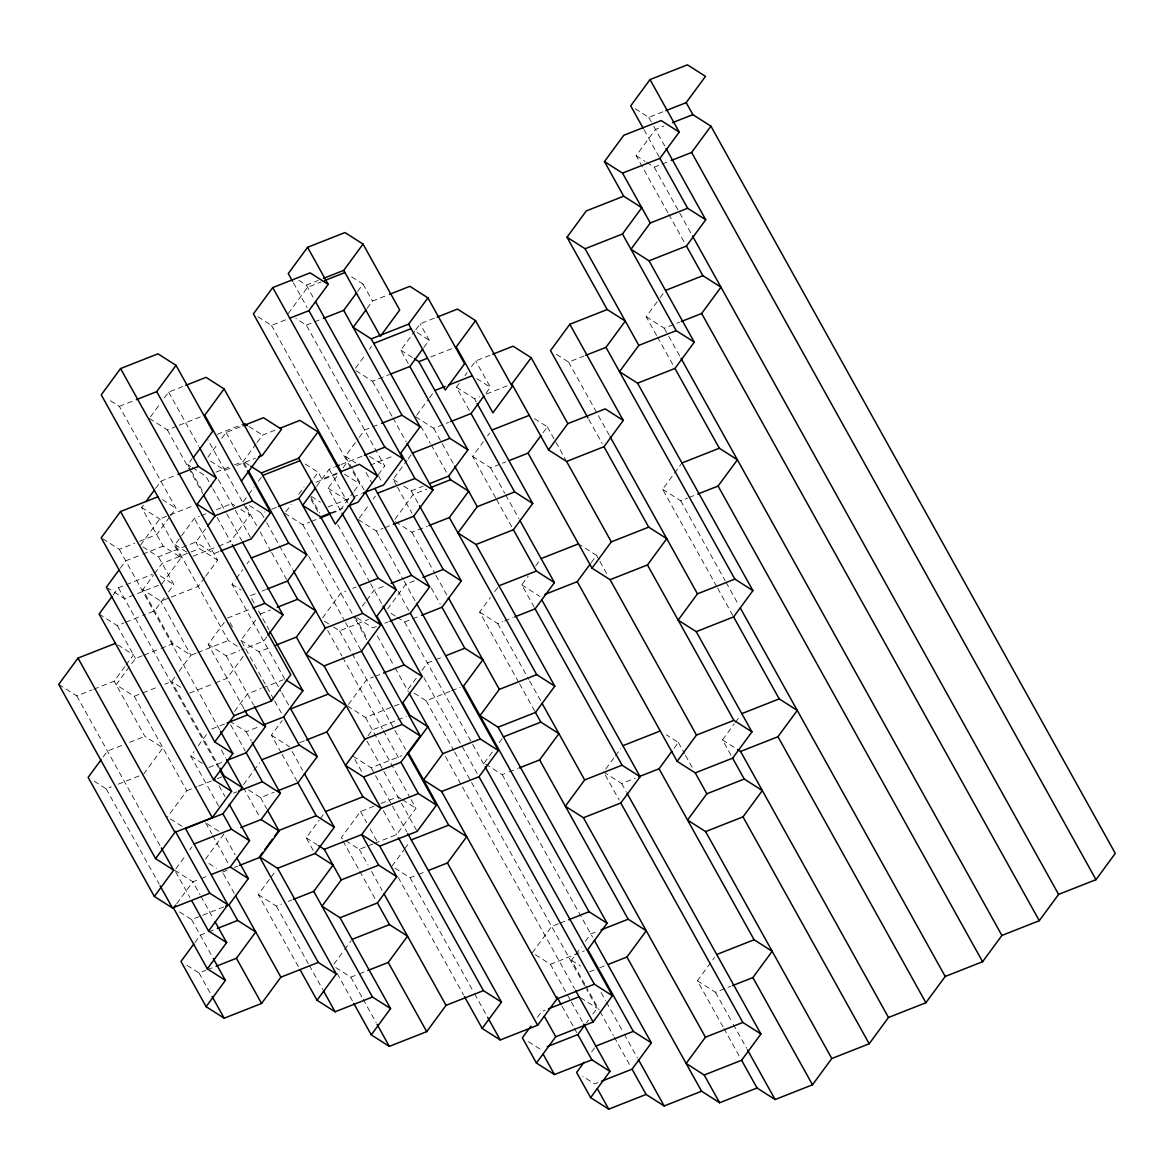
<?xml version="1.0" encoding="UTF-8"?>
<svg xmlns="http://www.w3.org/2000/svg" width="1174" height="1174" viewBox="0 0 1174 1174"><rect width="100%" height="100%" fill="white"/><g stroke="black" fill="none" stroke-linecap="round" stroke-linejoin="round"><path stroke-width="0.75" stroke-dasharray="5 3.75" d="M150.404 416.917L160.06 403.783M164.345 397.942L168.645 392.101L183.936 386.07M161.88 583.933L181.192 557.65L163.113 546.115L141.614 507.462L143.756 504.556M155.57 488.487L160.926 481.193L176.232 475.162M288.232 313.575L307.544 287.292L321.148 281.936M190.437 469.424L187.767 464.625L192.052 458.785M120.364 568.172L125.721 560.864L141.012 554.832M140.381 545.279L159.693 518.996L193.681 505.598M207.842 457.288L217.498 444.154M221.783 438.313L226.068 432.472L241.374 426.441M169.57 517.074L156.7 534.581L136.301 542.623M170.641 515.606L176.012 508.313L119.337 406.38L107.289 398.69M113.056 595.071L118.413 587.778L152.415 574.365M357.644 291.387L363.015 284.079L350.967 276.389M237.353 646.287L228.314 640.52L175.029 544.663L194.341 518.38L199.433 516.369M196.029 653.243L190.936 655.253L172.857 643.719L142.788 589.642L153.515 575.04M154.586 573.587L162.1 563.359L189.293 552.646M256.093 443.889L243.223 461.411L231.322 466.093M257.165 442.422L262.536 435.128L277.827 429.097M367.095 308.366L372.466 301.072L387.758 295.041M205.494 528.931L195.838 542.08L158.461 556.814L141.893 546.248M164.228 597.698L154.572 610.847L142.67 615.528M168.513 591.857L173.884 584.564L158.461 556.814M243.37 501.709L247.67 495.883M248.741 494.415L254.098 487.122M258.397 481.281L261.611 476.893M93.773 689.211L114.157 681.169L124.899 666.568M125.97 665.1L133.469 654.887L116.901 644.306M142.259 655.796L135.465 658.467L116.153 684.75L134.232 696.285L186.754 790.733L167.442 817.016M355.502 368.225L365.158 355.091M369.443 349.25L371.586 346.33M218.584 546.145L230.486 541.449L249.798 515.181L207.959 439.942M204.687 577.667L198.245 586.428L160.853 601.176L142.788 589.642M205.758 576.214L217.557 560.159L194.341 518.38M408.229 363.5L400.789 350.116L414.73 331.127M415.816 329.674L420.101 323.833L435.393 317.802M103.165 756.922L107.45 751.081L122.742 745.05M284.798 679.174L232.026 584.256L235.24 579.883M236.312 578.415L242.754 569.654M247.039 563.813L249.182 560.893M285.84 511.791L291.211 504.497M298.724 494.269L304.081 486.975M313.854 478.067L318.154 472.227L303.083 462.615M174.838 677.163L171.624 681.536L164.815 684.222M179.123 671.323L190.936 655.253L160.853 601.176M316.598 486.388L329.19 469.218L334.297 467.193M423.829 347.489L429.2 340.196L420.101 323.833M352.288 468.808L345.332 456.275L358.202 438.753M359.273 437.3L364.644 429.992L379.936 423.961M243.913 708.582L208.194 644.35L224.278 622.455M331.743 513.39L340.24 510.044L328.104 488.223L338.831 473.621M343.131 467.78L347.416 461.94M273.791 699.411L240.919 640.3L257.018 618.404M143.61 774.15L162.922 747.867L144.842 736.333L114.157 681.169M340.24 510.044L353.11 492.522M354.181 491.07L359.552 483.761L351.745 469.732M416.653 415.303L428.466 399.233M429.537 397.781L432.751 393.393M243.179 656.427L227.081 678.323L215.18 683.019M378.219 474.766L384.661 466.005L306.311 325.11L295.775 318.374M266.865 636.763L263.651 641.136L241.565 649.853M359.288 518.042L368.944 504.893M373.229 499.053L375.387 496.132M469.321 410.445L456.407 387.215L459.621 382.827M464.977 375.533L467.135 372.613M471.42 366.772L475.719 360.932L491.011 354.9M396.563 485.508L393.143 479.344L407.084 460.369M408.156 458.917L412.456 453.076M218.555 805.995L190.746 755.983L193.974 751.595M198.259 745.754L206.844 734.073M667.903 212.758L636.161 155.672L655.474 129.389L663.97 126.044M234.536 711.429L247.406 693.922L261.01 688.551M486.065 393.114L490.365 387.273L475.719 360.932M322.571 617.876L340.812 593.046L345.904 591.036M394.963 519.29L413.204 494.474L426.808 489.103M362.34 606.151L365.569 601.778M366.64 600.31L374.154 590.096L386.041 585.4M495.648 497.835L472.579 456.348L483.306 441.747M487.606 435.906L489.749 432.986M281.129 752.651L271.399 735.159L282.142 720.557M175.851 868.789L185.507 855.655M189.806 849.815L191.949 846.894M243.532 784.599L259.63 762.704M387.596 608.998L405.837 584.182L416.036 580.161M205.465 859.133L223.706 834.318L235.138 854.863M176.76 903.686L192.859 881.791L199.653 879.106M543.063 432.692L547.363 426.866L533.803 418.208M348.458 704.473L366.699 679.643L373.493 676.972M656.648 335.515L646.184 316.701L659.069 299.179M660.14 297.726L665.497 290.418M194.913 942.487L200.284 935.194L207.079 932.508M368.108 735.775L372.393 729.934L396.181 720.543M408.082 689.255L417.739 676.121M422.038 670.281L427.395 662.987L434.189 660.302M298.343 966.628L258.28 894.573L270.079 878.519M271.15 877.066L275.435 871.225M313.223 850.402L306.223 837.81L319.093 820.288M320.164 818.836L324.464 812.995M518.644 682.182L479.667 612.08L490.394 597.478M494.694 591.637L497.908 587.264M534.243 607.266L521.784 584.872L528.227 576.111M535.726 565.897L541.097 558.589M374.11 806.171L360.521 811.542L341.208 837.81L344.217 839.733M591.197 562.684L596.553 555.375L579.985 544.809M374.579 843.314L396.665 834.611L415.978 808.328L410.651 798.731M716.756 586.589L662.635 489.264L673.362 474.663M674.434 473.21L680.876 464.449M391.969 866.192L403.768 850.123M404.839 848.67L409.139 842.829M333.856 964.192L343.512 951.057M344.584 949.59L351.026 940.829M484.158 763.144L493.814 749.995M499.17 742.702L502.384 738.314M605.711 769.073L614.296 757.391M615.367 755.939L620.738 748.63M674.052 748.337L678.352 742.496L666.289 734.807M532.336 952.76L551.648 926.477L558.442 923.791M730.947 755.117L722.494 739.913L734.293 723.859M735.364 722.392L739.664 716.551M584.843 984.267L571.489 960.244L581.145 947.095M585.43 941.255L590.801 933.961L597.595 931.276M537.399 1017.344L541.684 1011.504L545.088 1010.168M586.413 1022.892L588.57 1019.971M592.855 1014.131L597.14 1008.29L586.648 989.418M591.623 1051.948L594.836 1047.575M723.037 1026.883L697.4 980.774L714.57 957.426M635.237 108.742L648.796 117.385L664.088 111.354M298.812 280.307L306.341 285.106L318.227 280.425M646.698 162.394L654.241 167.207L669.532 161.176M257.942 316.76L271.502 325.418L286.794 319.387M306.311 325.11L321.603 319.079M119.337 406.38L134.628 400.349M149.333 418.384L167.412 429.919L177.597 425.898M179.299 425.223L204.79 415.17M217.263 434.321L242.754 424.269M430.755 356.955L456.246 346.902M355.927 370.646L372.496 381.227L389.489 374.521M216.031 472.139L229.634 466.768M229.943 468.279L224.836 470.29L209.779 460.678M236.737 465.594L255.433 458.227M456.407 387.215L474.472 398.749L479.579 396.739M486.374 394.053L508.459 385.336M556.535 354.401L568.598 362.091L583.889 356.06M646.184 316.701L664.264 328.236L679.555 322.204M201.136 515.709L206.228 513.698M216.427 509.677L231.718 503.646L234.741 505.568M102.74 538.763L119.308 549.329L134.599 543.298M341.091 464.522L363.177 455.806M415.581 416.755L433.661 428.29L448.952 422.258M337.261 473.049L321.955 479.08L318.154 472.227M315.982 482.279L338.068 473.562M142.714 554.157L163.113 546.115M370.206 465.139L393.994 455.747M249.402 505.554L261.45 513.243L264.854 511.908M271.649 509.223L276.741 507.212M190.98 551.971L199.477 548.625L217.557 560.159M193.094 556.197L216.897 546.82M327.957 507.021L351.275 497.747M352.978 497.072L361.475 493.726M219.024 551.604L213.917 553.614L195.838 542.08L199.477 548.625M330.921 512.877L342.823 508.181M284.768 513.258L302.848 524.793L309.642 522.107M311.345 521.432L318.139 518.761M158.475 585.268L124.488 598.681L107.92 588.101M403.68 486.08L411.208 490.879L423.11 486.197M472.579 456.348L490.659 467.883L500.858 463.862M502.56 463.187L505.95 461.852M99.1 614.046L117.18 625.581L123.974 622.91M125.677 622.235L140.968 616.203M358.217 519.495L376.296 531.03L383.091 528.344M384.793 527.684L391.588 524.998M255.198 593.78L250.091 595.79L255.169 604.904M261.993 591.094L265.397 589.759M395.403 521.711L411.971 532.277L427.263 526.245M227.507 618.067L251.295 608.69M143.962 655.121L159.268 649.09M160.955 648.415L172.857 643.719M260.232 614.031L270.431 610.01M58.7 684.383L76.78 695.918L92.071 689.872M352.699 588.365L356.104 587.015M197.731 652.583L228.314 640.52M208.194 644.35L226.259 655.884L239.863 650.528M134.232 696.285L141.027 693.599M142.729 692.939L158.02 686.907M240.919 640.3L258.999 651.834L270.901 647.153M333.548 627.019L339.565 630.864L368.46 619.476M189.689 693.071L213.492 683.694M662.635 489.264L680.715 500.799L687.509 498.114M689.211 497.453L696.006 494.768M376.311 626.564L372.906 627.914L356.338 617.333M384.808 623.218L388.212 621.882M397.076 617.186L404.604 622L419.896 615.954M262.712 687.891L283.095 679.834M129.551 742.364L144.842 736.333M211.76 729.025L225.349 723.668M479.667 612.08L497.747 623.614L502.839 621.604M504.541 620.943L513.038 617.583M375.196 676.297L383.693 672.951M229.605 721.159L246.173 731.725L259.777 726.368M94.169 781.209L106.218 788.899L111.31 786.888M118.119 784.203L140.205 775.5M435.892 659.627L442.686 656.956M208.825 767.517L222.414 762.146M299.678 742.672L304.77 740.662M347.387 705.926L365.466 717.461L399.453 704.062M186.754 790.733L196.938 786.712M198.641 786.037L215.634 779.345M217.337 778.67L224.131 775.985M414.114 693.1L426.162 700.79L449.95 691.413M451.652 690.738L460.149 687.392M397.883 719.882L406.38 716.522M233.435 793.154L236.84 791.819M248.492 789.911L260.54 797.601L274.129 792.23M353.08 756.217L371.16 767.752L401.743 755.689M380.919 803.5L397.913 796.794L400.921 798.716M201.356 878.446L208.15 875.76M222.473 872.135L227.565 870.125M234.36 867.439L237.764 866.104M485.654 764.098L502.223 774.679L507.329 772.668M509.032 771.993L517.529 768.647M345.728 840.701L359.288 849.345L372.877 843.989M179.563 911.919L191.611 919.609L223.911 906.871M208.781 931.833L215.576 929.162M258.28 894.573L276.345 906.108L281.452 904.097M288.246 901.427L291.651 900.076M603.568 771.993L621.648 783.528L635.237 778.171M394.978 868.114L410.049 877.726L416.843 875.041M418.546 874.366L425.34 871.695M187.004 965.321L199.052 973.011L205.846 970.326M207.549 969.651L214.343 966.98M335.793 967.581L350.85 977.194L357.659 974.508M359.347 973.833L366.156 971.162M560.145 923.116L566.939 920.445M535.344 954.682L550.415 964.294L584.403 950.881M589.553 971.779L598.05 968.418M599.753 967.758L604.859 965.747M697.4 980.774L715.48 992.309L730.771 986.277M598.065 1082.589L594.675 1083.925L582.627 1076.235M636.161 155.672L645.201 161.44M417.152 332.506L429.2 340.196M476.805 378.615L490.365 387.273M400.789 350.116L412.837 357.806M369.59 456.392L384.661 466.005M393.143 479.344L397.663 482.235M345.332 456.275L355.869 463.011M521.784 584.872L539.864 596.407M344.481 474.149L359.552 483.761M248.976 426.47L262.536 435.128M328.104 488.223L346.183 499.757M722.494 739.913L736.054 748.572M311.389 496.455L320.429 502.223M249.255 465.256L243.223 461.411L247.597 469.277M187.767 464.625L190.775 466.548M192.287 467.501L205.832 476.16L211.966 487.166M240.758 509.413L249.798 515.181M391.045 613.342L395.565 616.233M162.452 499.654L176.012 508.313M324.508 621.251L332.037 626.065M141.614 507.462L159.693 518.996L181.192 557.65M175.029 544.663L187.077 552.352M232.026 584.256L241.066 590.023M160.324 575.906L173.884 584.564M402.433 799.67L415.978 808.328M271.399 735.159L289.479 746.693M180.664 687.304L171.624 681.536L218.79 766.387M571.489 960.244L580.528 966.011M580.572 997.724L597.14 1008.29M190.746 755.983L202.794 763.672M306.223 837.81L316.76 844.546M207.138 823.752L220.697 832.395M528.403 1041.631L540.451 1049.321M170.45 818.938L182.498 826.628M208.913 863.477L216.442 868.29M174.779 870.257L192.859 881.791L199.976 894.588M648.796 117.385L652.964 124.884M653.801 126.381L665.174 146.838M643.998 129.727L659.04 156.788M654.241 167.207L691.603 234.404M668.784 214.343L684.662 242.886M664.264 328.236L667.786 334.575M668.666 336.16L680.128 356.764M657.528 337.085L673.216 365.305M680.715 500.799L725.194 580.807M726.09 582.407L738.549 604.815M717.637 588.189L733.603 616.908M568.598 362.091L609.277 435.261M588.834 419.47L602.203 443.508M547.363 426.866L565.721 459.885M596.553 555.375L599.092 559.939M599.943 561.466L606.694 573.616M678.352 742.496L684.574 753.693M685.455 755.293L693.467 769.689M474.472 398.749L476.218 401.875M490.659 467.883L504.82 493.344M505.701 494.944L518.981 518.805M496.543 499.434L512.51 528.168M363.015 284.079L372.466 301.072M433.661 428.29L453.795 464.493M621.648 783.528L626.094 791.511M420.791 426.133L430.359 443.317M431.225 444.887L447.734 474.575M605.3 775.089L619.094 799.905M715.48 992.309L732.385 1022.715M733.28 1024.315L746.62 1048.323M372.496 381.227L392.028 416.344M392.923 417.944L406.233 441.894M723.918 1028.468L739.825 1057.084M497.747 623.614L528.784 679.438M529.665 681.023L541.199 701.759M306.341 285.106L313.781 298.504M519.539 683.782L535.476 712.457M411.208 490.879L418.546 504.086M293.412 282.846L307.162 307.573M397.414 487.049L411.971 513.214M411.971 532.277L435.011 573.719M435.892 575.304L447.411 596.025M378.468 475.852L382.724 483.483M431.298 588.027L440.206 604.038M366.053 472.579L372.231 483.688M353.154 470.363L365.349 492.288M271.502 325.418L350.879 468.177M376.296 531.03L403.24 579.486M404.105 581.057L415.625 601.763M502.223 774.679L592.577 937.16M397.942 590.933L410.298 613.166M329.19 469.218L347.944 502.912M404.604 622L484.334 765.36M601.103 992.544L605.549 1000.527M606.43 1002.126L623.321 1032.474M624.201 1034.074L637.526 1058.038M423.873 677.618L477.216 773.549M337.73 524.602L369.707 582.113M370.602 583.713L382.152 604.493M585.738 985.866L599.092 1009.904M599.987 1011.504L613.356 1035.541M614.237 1037.141L631.172 1067.577M426.162 700.79L453.751 750.421M454.646 752.02L470.657 780.827M471.552 782.427L585.767 987.833M310.758 497.072L319.592 512.95M311.095 499.566L318.976 513.742M445.489 756.526L461.514 785.362M462.409 786.962L574.614 988.757M377.338 635.882L394.185 666.157M395.066 667.757L408.361 691.662M550.415 964.294L570.535 1000.483M571.415 1002.053L582.788 1022.51M354.841 616.379L367.286 638.759M302.848 524.793L354.93 618.463M355.825 620.048L367.301 640.696M562.082 1006.25L573.455 1026.707M574.335 1028.277L576.962 1033.003M308.571 556.065L344.716 621.061M345.596 622.646L361.475 651.188M339.565 630.864L394.068 728.878M394.948 730.463L405.558 749.526M226.068 432.472L246.569 469.321M327.678 630.453L341.81 655.855M342.691 657.44L382.416 728.907M383.311 730.492L399.204 759.079M261.45 513.243L265.896 521.241M266.792 522.841L292.575 569.229M365.466 717.461L409.755 797.131M246.026 506.478L256.607 525.512M260.129 531.866L270.724 550.899M271.605 552.484L286.603 579.457M366.89 740.999L400.525 801.504M401.405 803.089L417.152 831.397M218.349 479.594L251.309 538.866M168.645 392.101L198.714 446.179M371.16 767.752L374.638 774.018M375.519 775.588L406.923 832.058M212.832 488.736L225.966 512.348M226.831 513.918L241.712 540.671M354.856 759.417L361.974 772.213M383.326 810.603L396.665 834.611M191.318 471.023L202.897 491.833M217.131 517.441L230.486 541.449M167.412 429.919L187.737 466.489M188.632 468.088L202.779 493.535M410.049 877.726L473.724 992.25M474.604 993.835L487.87 1017.697M258.544 610.994L269.125 629.998M398.162 877.316L463.613 995.024M360.521 811.542L366.64 822.548M370.133 828.829L377.133 841.42M258.999 651.834L281.026 691.457M281.907 693.042L290.712 708.876M359.288 849.345L368.064 865.135M371.571 871.446L382.108 890.391M274.687 701.01L282.67 715.392M230.075 622.704L232.657 627.342M342.969 840.995L358.877 869.596M359.758 871.181L375.665 899.783M292.121 751.448L302.672 770.423M282.009 754.236L297.932 782.853M226.259 655.884L253.452 704.767M246.173 731.725L251.368 741.087M230.691 724.842L245.351 751.213M260.54 797.601L266.63 808.563M119.308 549.329L219.553 729.626M350.85 977.194L362.223 997.636M363.104 999.206L376.208 1022.789M243.356 787.666L259.322 816.385M221.358 750.01L225.702 757.832M337.158 973.51L352.89 1001.818M118.413 587.778L218.32 767.429M219.01 785.817L224.938 796.5M276.345 906.108L308.395 963.751M309.29 965.351L322.645 989.374M117.18 625.581L135.465 658.467M205.626 822.783L211.79 833.848M212.67 835.433L229.37 865.458M223.339 873.705L234.727 894.177M200.857 896.188L213.316 918.582M175.674 871.856L189.895 897.45M76.78 695.918L160.427 846.337M191.611 919.609L212.421 957.015M106.218 788.899L159.18 884.154M199.052 973.011L211.188 994.818"/><path stroke-width="1.5" d="M193.372 457.567L212.685 431.284L176.027 365.349L157.962 353.814L120.57 368.563L101.258 394.846L271.458 700.937L234.081 715.685L214.769 741.968L232.834 753.503L213.521 779.785L231.601 791.32L212.289 817.588L174.897 832.337L155.584 858.62L173.664 870.154L154.352 896.437L172.431 907.972L209.808 893.223L227.888 904.758L208.576 931.041L226.655 942.575L207.343 968.858L225.423 980.393L206.11 1006.676L224.175 1018.21L261.567 1003.462L280.88 977.179L318.271 962.431L336.336 973.965L317.024 1000.248L335.104 1011.783L372.496 997.034L390.575 1008.569L371.263 1034.852L389.328 1046.386L426.72 1031.638L446.032 1005.355L483.424 990.621L501.489 1002.156L482.176 1028.424L500.256 1039.959L537.648 1025.225L556.96 998.942L594.352 984.194L612.417 995.728L593.105 1022.011L555.728 1036.759L536.415 1063.028L554.48 1074.562L591.872 1059.829L609.952 1071.363L590.639 1097.631L608.719 1109.166L646.096 1094.432L664.176 1105.967L701.568 1091.218L719.633 1102.753L757.025 1088.005L775.104 1099.539L812.496 1084.791L831.808 1058.522L869.186 1043.774L888.498 1017.491L925.89 1002.743L945.202 976.46L982.594 961.726L1001.906 935.443L1039.284 920.695L1058.596 894.412L1095.988 879.664L1115.3 853.395L710.93 126.176L692.865 114.641L686.188 102.637L705.501 76.369L687.421 64.834L650.029 79.568L630.717 105.851L643.117 128.127M136.331 399.674L156.714 391.632L176.027 365.349M290.198 318.037L308.894 310.67L328.206 284.387L310.127 272.852L272.735 287.601L253.423 313.884L341.473 472.227M363.045 244.089L343.733 270.372L380.391 336.292L399.703 310.009L363.045 244.089L344.965 232.555L307.573 247.303L288.261 273.571L292.561 281.305M157.932 496.778L120.54 511.512L101.228 537.795L214.769 741.968M185.639 385.395L206.037 377.353L224.102 388.887L204.79 415.17L252.542 501.049L270.622 512.583L251.309 538.866L220.712 550.929M145.914 501.636L154.498 489.954M119.278 569.625L106.408 587.147L213.521 779.785M111.985 596.524L99.1 614.046L212.289 817.588M115.404 643.352L78.012 658.1L58.7 684.383L155.584 858.62M199.595 447.764L216.398 477.979L197.085 504.262L215.15 515.797L252.542 501.049M323.305 318.403L343.703 310.362L356.573 292.84M366.024 309.833L353.154 327.355L371.219 338.89L420.101 426.793L400.789 453.061L414.921 478.478L432.986 490.013L413.674 516.281L393.29 524.323M207.651 526.011L215.15 515.797L203.66 495.12M241.448 481.105L260.76 454.822L224.102 388.887M250.752 466.21L261.303 472.946L298.68 458.198L317.993 431.915L299.928 420.38L279.529 428.422M371.219 338.89L408.611 324.141L427.923 297.858L409.843 286.324L389.46 294.366M101.023 759.842L88.138 777.364L154.352 896.437M278.443 506.552L298.842 498.51L311.712 480.988M315.527 487.841L302.643 505.363L320.722 516.898L380.787 624.906L361.475 651.188L324.083 665.922L306.003 654.388L325.315 628.119L362.707 613.371L380.787 624.906M391.191 373.846L409.887 366.479L422.757 348.957M475.558 320.619L456.246 346.902L492.904 412.822L512.216 386.539L475.558 320.619L457.493 309.085L437.095 317.127M267.085 589.084L287.483 581.042L306.796 554.759L261.303 472.946M604.463 161.586L623.776 135.304L661.167 120.555L679.232 132.09L659.935 158.373L622.543 173.121L604.463 161.586L623.702 196.19L641.782 207.725L622.469 233.993L585.078 248.741L566.998 237.207L586.31 210.924L623.702 196.19M272.735 287.601L377.426 475.866L358.114 502.149L347.915 506.17M267.951 635.295L282.963 614.868L242.578 542.241M315.571 301.718L402.873 458.726L383.56 485.009L363.177 493.051M275.993 645.142L296.391 637.1L315.703 610.818L297.624 599.283L287.483 581.042M450.655 421.598L471.053 413.542L483.923 396.034M271.458 700.937L290.77 674.654L120.57 368.563M492.713 354.225L513.097 346.183L531.176 357.718L511.864 384.001L548.522 449.921L566.602 461.455L611.316 541.874L592.004 568.157L610.084 579.692L696.476 735.085L677.163 761.354L695.243 772.888L706.851 793.785L687.538 820.054L705.618 831.588L831.808 1058.522M429.904 483.512L448.6 476.145L467.912 449.862L418.869 361.651L414.349 358.76M227.521 760.136L246.217 752.769L265.529 726.486L254.318 706.322M671.235 160.5L691.618 152.459L710.93 126.176M585.591 355.384L605.975 347.343L625.287 321.06L607.222 309.525L569.83 324.273L550.518 350.556L587.939 417.871M263.167 725.033L283.565 716.991L302.877 690.708L270.005 631.597M649.031 260.804L686.423 246.056L705.735 219.787L687.656 208.253L650.279 222.987L630.966 249.27L649.031 260.804L694.274 342.162L674.962 368.445L637.57 383.194L619.49 371.659L638.803 345.376L676.195 330.628L694.274 342.162M227.888 904.758L185.507 828.551L222.899 813.802L242.211 787.519L226.567 759.387M428.965 525.585L449.363 517.543L468.675 491.26L450.596 479.726L448.6 476.145M349.691 506.082L396.269 589.847L376.957 616.115L404.091 664.91L422.156 676.444L402.843 702.712L409.785 715.186L427.85 726.721L408.537 753.004L448.673 825.161L466.738 836.695L447.426 862.978L428.745 870.345M175.689 905.154L173.547 908.074L207.343 968.858M476.013 544.501L513.405 529.753L532.717 503.47L514.638 491.935L477.246 506.684L457.933 532.967L476.013 544.501L554.788 686.174L535.476 712.457L498.084 727.205L480.019 715.67L499.332 689.387L536.709 674.639L554.788 686.174M389.9 621.207L410.298 613.166L429.611 586.883L374.873 488.457M509.355 460.516L528.051 453.135L540.921 435.613M240.699 827.611L261.098 819.569L280.41 793.286L252.234 742.643M306.473 740.002L326.871 731.945L346.183 705.677L328.104 694.142L296.391 637.1M211.555 874.425L230.236 867.043L249.548 840.76L229.341 804.41M277.534 790.894L297.932 782.853L317.244 756.57L290.712 708.876L328.104 694.142M548.522 449.921L567.834 423.638L605.226 408.904L623.291 420.439L603.979 446.707L566.602 461.455M193.842 943.955L180.972 961.477L206.11 1006.676M421.598 615.293L441.996 607.252L461.309 580.969L419.441 505.686M318.271 962.431L259.513 856.771L262.727 852.383M264.869 849.462L272.383 839.249M274.525 836.328L278.825 830.488L316.217 815.739L334.282 827.274L314.97 853.557L277.592 868.305L259.513 856.771M267.496 810.133L279.163 831.104L259.85 857.387L239.467 865.429M225.613 906.196L229.003 904.861L248.316 878.578L236.899 858.033M363.573 776.997L400.965 762.249L420.277 735.966L402.198 724.431L364.82 739.18L345.508 765.463L363.573 776.997L380.992 808.328L361.68 834.597L324.303 849.345L318.271 845.5M681.258 321.529L701.656 313.487L720.968 287.204L702.888 275.67L686.423 246.056M216.045 966.305L236.429 958.263L255.741 931.98L237.676 920.445L229.003 904.861M293.339 899.416L313.737 891.374L333.049 865.091L314.97 853.557M514.74 616.922L535.124 608.866L554.436 582.597L519.862 520.405M340.049 917.716L377.426 902.967L396.739 876.684L378.674 865.15L341.282 879.898L321.97 906.181L340.049 917.716L390.575 1008.569M441.615 791.496L478.992 776.748L498.304 750.48L480.239 738.945L442.847 753.679L423.535 779.962L441.615 791.496L556.96 998.942M544.956 594.396L577.241 581.658L590.126 564.136M407.319 752.71L436.464 805.115L417.152 831.397L379.76 846.131L361.68 834.597L378.674 865.15M610.084 579.692L647.461 564.943L666.773 538.675L648.708 527.141L603.979 446.707M697.708 494.093L718.092 486.051L737.404 459.782L719.324 448.233L674.962 368.445M367.844 970.487L388.242 962.445L407.554 936.162L389.474 924.628L377.426 902.967M519.216 767.972L539.614 759.93L558.927 733.647L540.847 722.113L535.476 712.457M696.226 631.656L733.603 616.908L752.916 590.625L734.851 579.09L697.459 593.839L678.146 620.121L696.226 631.656L751.947 731.872L732.635 758.155L695.243 772.888M583.434 817.75L620.811 803.001L640.124 776.733L622.059 765.199L584.667 779.932L565.354 806.215L583.434 817.75L705.442 1037.2L686.144 1063.468L704.209 1075.002L719.633 1102.753M638.641 776.821L659.04 768.779L671.91 751.257M530.956 1026.105L522.371 1037.787L536.415 1063.028M498.084 727.205L607.105 923.263L587.792 949.546L633.3 1031.359L651.379 1042.894L632.067 1069.176L601.47 1081.239M737.551 749.526L740.574 751.448L777.951 736.7L797.263 710.417L779.198 698.882L733.603 616.908M608.249 964.397L626.945 957.03L646.258 930.747L628.178 919.213L539.614 759.93M547.245 1046.636L577.828 1034.573L585.342 1024.359M705.618 831.588L743.01 816.855L762.322 790.572L744.243 779.037L732.635 758.155M584.109 1062.177L576.595 1072.39L590.639 1097.631M732.473 985.617L752.872 977.575L772.184 951.292L754.104 939.758L659.04 768.779M704.209 1075.002L741.601 1060.269L760.913 1033.986L626.975 793.11M665.79 110.679L686.188 102.637M672.467 122.683L692.865 114.641M323.334 278.414L343.733 270.372M324.552 280.586L344.936 272.544M373.743 343.41L411.12 328.661M243.077 425.766L263.46 417.724L281.54 429.258L262.228 455.541L258.823 456.877M418.869 361.651L427.365 358.29M177.92 474.487L198.318 466.445L216.398 477.979M665.497 290.418L702.888 275.67M434.894 390.472L445.093 386.451M448.497 385.116L472.286 375.739M381.638 423.3L402.022 415.258L420.101 426.793M262.683 475.441L300.074 460.692M335.999 466.533L339.389 465.183M364.41 455.248L384.808 447.191L402.873 458.726M340.651 471.713L359.347 464.332L377.426 475.866M412.456 453.076L449.833 438.328L467.912 449.862M491.891 430.066L529.283 415.332M377.529 493.212L414.921 478.478M320.722 516.898L330.921 512.877M319.842 518.086L330.041 514.065M251.339 557.973L288.716 543.224L306.796 554.759M430.198 487.768L450.596 479.726M252.997 608.015L264.884 603.333L282.963 614.868M277.225 607.325L297.624 599.283M359.508 585.679L378.189 578.312L396.269 589.847M681.947 462.982L719.324 448.233M391.147 583.39L411.531 575.348L429.611 586.883M422.831 577.476L443.229 569.434L461.309 580.969M541.097 558.589L578.489 543.841M498.979 585.797L536.371 571.063L554.436 582.597M611.316 541.874L648.708 527.141M227.052 722.993L247.45 714.951L265.529 726.486M383.693 672.951L404.091 664.91M446.091 655.606L464.787 648.239L482.866 659.773L463.554 686.056L589.04 911.728L607.105 923.263M261.773 759.783L299.165 745.035L317.244 756.57M238.542 791.144L262.33 781.752L280.41 793.286M194.092 843.974L231.483 829.226L249.548 840.76M503.47 736.861L540.847 722.113M325.536 811.528L362.927 796.794L380.992 808.328L418.384 793.58L436.464 805.115M622.88 745.71L660.272 730.962M411.282 839.909L448.673 825.161M741.807 713.631L779.198 698.882M696.476 735.085L733.867 720.337L751.947 731.872M217.278 928.487L237.676 920.445M706.851 793.785L744.243 779.037M352.097 939.376L389.474 924.628M568.642 919.77L589.04 911.728M600.985 929.94L628.178 919.213M548.478 1008.818L579.076 996.755M716.712 954.506L754.104 939.758M595.908 1046.107L633.3 1031.359M705.442 1037.2L742.834 1022.451L760.913 1033.986M244.456 423.594L247.479 425.516M286.309 680.128L302.877 690.708M242.211 787.519L224.131 775.985L219.685 767.987M261.098 819.569L279.163 831.104M230.236 867.043L248.316 878.578M691.618 152.459L1095.988 879.664M650.029 79.568L679.232 132.09M666.054 148.423L705.735 219.787M659.935 158.373L687.656 208.253M692.499 236.003L1058.596 894.412M701.656 313.487L1039.284 920.695M622.543 173.121L650.279 222.987M622.469 233.993L676.195 330.628M681.008 358.349L1001.906 935.443M718.092 486.051L982.594 961.726M585.078 248.741L638.803 345.376M566.998 237.207L607.222 309.525M637.57 383.194L752.916 590.625M605.975 347.343L734.851 579.09M740.324 608.015L945.202 976.46M569.83 324.273L623.291 420.439M777.951 736.7L925.89 1002.743M610.172 436.86L697.459 593.839M647.461 564.943L733.867 720.337M531.176 357.718L567.834 423.638M740.574 751.448L888.498 1017.491M743.01 816.855L869.186 1043.774M528.051 453.135L592.004 568.157M427.923 297.858L464.581 363.793L445.269 390.062L408.611 324.141M577.241 581.658L677.163 761.354M477.084 403.445L532.717 503.47M471.053 413.542L514.638 491.935M513.405 529.753L536.371 571.063M752.872 977.575L812.496 1084.791M541.625 599.576L640.124 776.733M409.887 366.479L449.833 438.328M535.124 608.866L622.059 765.199M454.661 466.078L477.246 506.684M620.811 803.001L742.834 1022.451M343.703 310.362L402.022 415.258M307.573 247.303L328.206 284.387M747.515 1049.923L775.104 1099.539M449.363 517.543L536.709 674.639M407.129 443.493L432.986 490.013M741.601 1060.269L757.025 1088.005M542.08 703.358L584.667 779.932M308.894 310.67L384.808 447.191M413.674 516.281L443.229 569.434M448.307 597.625L499.332 689.387M441.996 607.252L464.787 648.239M626.945 957.03L701.568 1091.218M365.349 492.288L411.531 575.348M416.506 603.363L498.304 750.48M317.993 431.915L354.651 497.849L335.338 524.118L298.68 458.198M594.352 940.359L651.379 1042.894M410.298 613.166L480.239 738.945M485.214 766.96L612.417 995.728M342.001 513.214L378.189 578.312M638.421 1059.638L664.176 1105.967M478.992 776.748L594.352 984.194M383.032 606.092L422.156 676.444M632.067 1069.176L646.096 1094.432M575.509 990.357L593.105 1022.011M409.242 693.247L442.847 753.679M298.842 498.51L362.707 613.371M583.654 1024.08L609.952 1071.363M368.181 642.281L420.277 735.966M556.828 996.814L561.216 1004.68M577.828 1034.573L591.872 1059.829M361.475 651.188L402.198 724.431M597.302 1088.665L608.719 1109.166M248.477 470.847L288.716 543.224M247.45 470.921L270.622 512.583M544.31 1016.244L555.728 1036.759M400.965 762.249L418.384 793.58M293.471 570.828L325.315 628.119M447.426 862.978L537.648 1025.225M543.078 1054.061L554.48 1074.562M324.083 665.922L364.82 739.18M407.789 833.628L501.489 1002.156M156.714 391.632L198.318 466.445M398.441 837.796L483.424 990.621M232.247 544.633L264.884 603.333M487.87 1017.697L500.256 1039.959M326.871 731.945L362.927 796.794M464.493 996.623L482.176 1028.424M379.76 846.131L396.739 876.684M383.854 893.546L446.032 1005.355M283.565 716.991L299.165 745.035M304.433 773.578L334.282 827.274M297.932 782.853L316.217 815.739M388.242 962.445L426.72 1031.638M324.303 849.345L341.282 879.898M244.794 710.182L247.45 714.951M120.54 511.512L234.081 715.685M246.217 752.769L262.33 781.752M313.737 891.374L372.496 997.034M220.448 731.211L232.834 753.503M377.089 1024.374L389.328 1046.386M353.77 1003.403L371.263 1034.852M277.592 868.305L336.336 973.965M220.096 770.614L231.601 791.32M323.54 990.973L335.104 1011.783M222.899 813.802L231.483 829.226M300.118 969.827L317.024 1000.248M235.607 895.762L280.88 977.179M175.381 831.309L209.808 893.223M78.012 658.1L174.897 832.337M236.429 958.263L261.567 1003.462M215.091 921.781L226.655 942.575M191.685 900.649L208.576 931.041M161.308 847.921L173.664 870.154M213.286 958.571L225.423 980.393M160.075 885.739L172.431 907.972M212.054 996.388L224.175 1018.21"/></g></svg>
